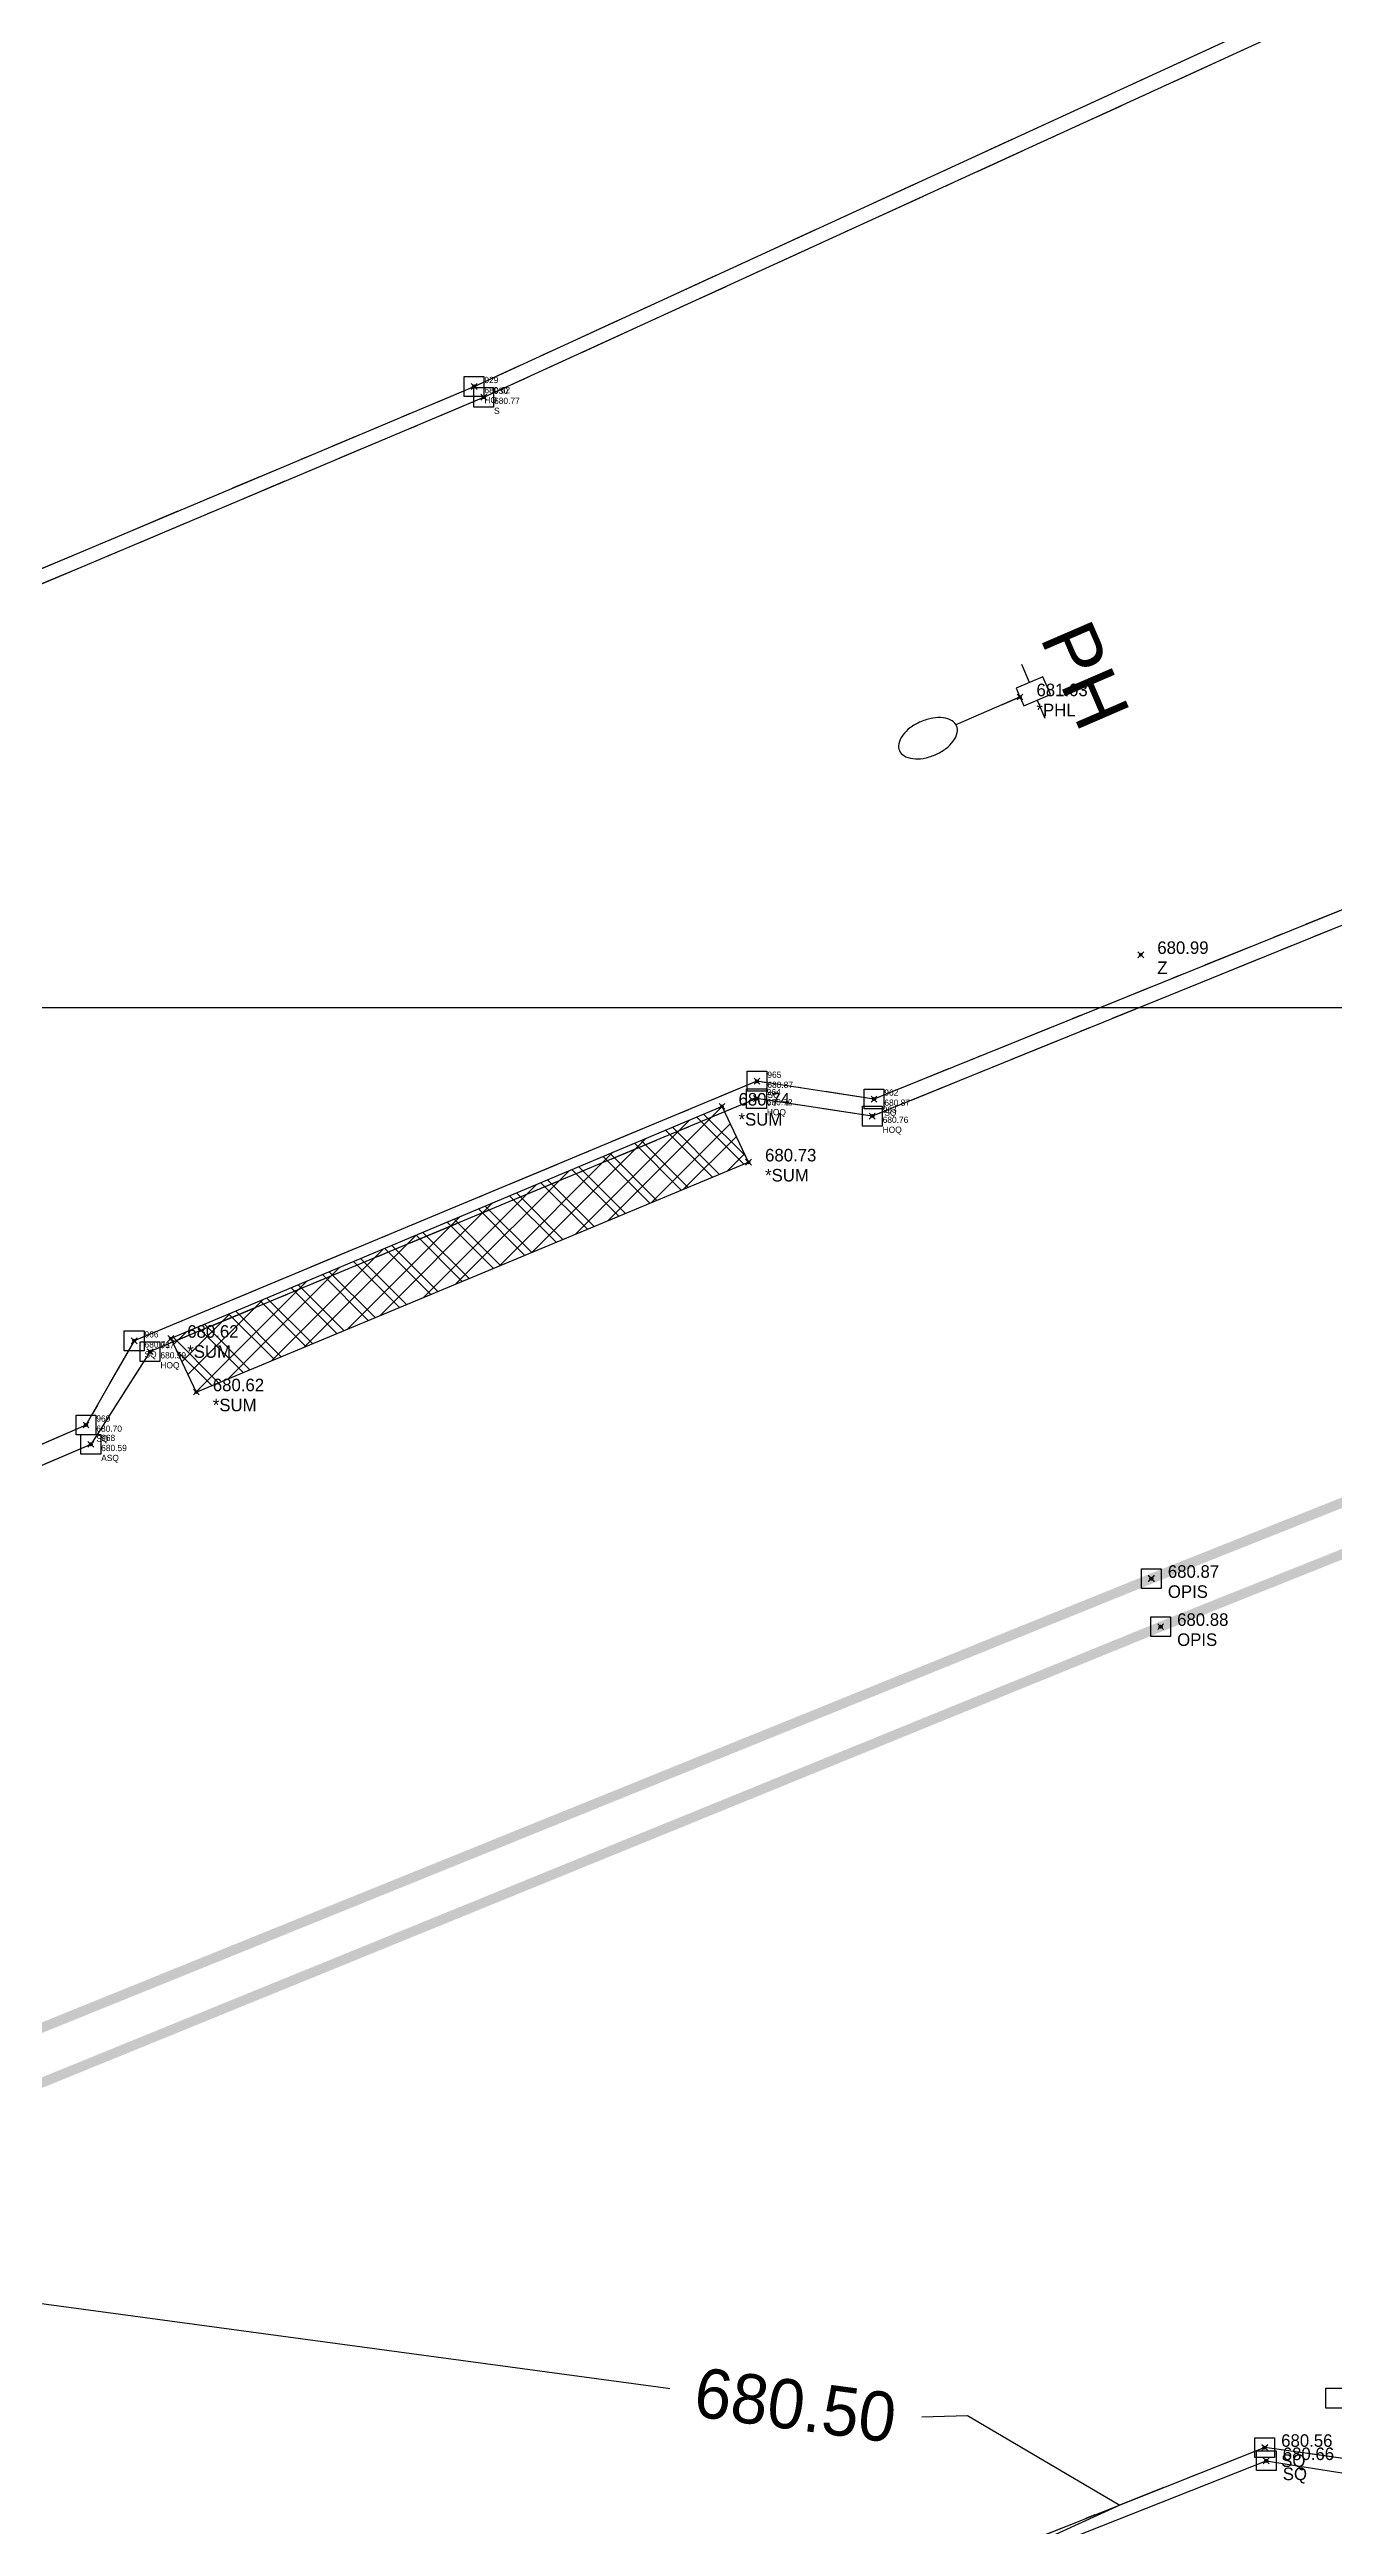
# Model space of a CAD drawing. Extents: x 350769 to 354978, y 6304672 to 6307963.
# Drawn here: x 352739.22 to 352752.24, y 6305484.61 to 6305509.7 of the extents above; entities that cross this region are included whole.
import ezdxf

# ---------------------------------------------------------------- set-up
doc = ezdxf.new("R2010")
doc.units = 0
doc.header["$PDMODE"] = 35
doc.header["$PDSIZE"] = 0.03
for name, pattern in [('4.0 - LO RECABARREN - DESNIVEL NUEVO$0$HIDDEN', [0.375, 0.25, -0.125]), ('CONTINUOS', [0]), ('DASHED', [19.05, 12.7, -6.35]), ('JPG_DASHDOT', [1, 0.5, -0.25, 0, -0.25])]:
    doc.linetypes.add(name, pattern=pattern)
doc.layers.get('0').update_dxf_attribs({"linetype": 'CONTINUOUS'})
doc.layers.add('0_ASD_TOPOGRAFIA_ELEMENTOS', color=7, linetype='CONTINUOS', lineweight=5, true_color=0xbdbdbd)
for name, color, linetype in [('1-coordenadas', 8, 'CONTINUOUS'), ('1-PAVIMENTO', 161, 'CONTINUOUS'), ('1-PAVIMENTO PINTURA', 7, 'DASHED'), ('1-SOLERA', 212, 'CONTINUOUS'), ('1-SUMIDERO', 190, 'CONTINUOUS'), ('2-ACHURADO JARDINERA', 252, 'CONTINUOUS'), ('2-ACHURADO VEREDA', 252, 'CONTINUOUS'), ('C-TINN', 5, 'CONTINUOUS'), ('C-TOPO-MINR', 8, 'CONTINUOUS'), ('TOP-URB-SOLERAS', 2, 'JPG_DASHDOT'), ('V-NODE - 2013', 4, 'CONTINUOUS'), ('V-NODE DIC 2005', 4, 'CONTINUOUS'), ('V-NODE-TEXT 2013', 2, 'CONTINUOUS'), ('V-NODE-TEXT DIC 2005', 2, 'CONTINUOUS'), ('Z-PHL', 253, 'CONTINUOUS')]:
    doc.layers.add(name, color=color, linetype=linetype)
doc.styles.add('A', font='arial.ttf', dxfattribs={"height": 2})

# ---------------------------------------------------------------- blocks, each defined once
blk = doc.blocks.new('COORDENADAS')
at = {"layer": '1-coordenadas'}
blk.add_line((20, -700.625), (1420, -700.625), dxfattribs=at)
blk = doc.blocks.new('PHL')
at = {"layer": 'Z-PHL'}
for p, q in [((-0.098, 0.295), (-0.098, 0)), ((0.098, 0.295), (-0.098, 0.295)), ((0.098, 0), (0.098, 0.295)), ((-0.098, 0.148), (-0.295, 0.148)), ((-0.098, 0), (-0.01, 0)), ((0.01, 0), (0.098, 0)), ((0.098, 0.148), (0.295, 0.148)), ((0, -0.005), (0, -0.708)), ((0, -0.01), (0, -0.197))]:
    blk.add_line(p, q, dxfattribs=at)
blk.add_circle((0, 0), 0.00984, dxfattribs=at)
for centre, radius, start, end in [((0.083, -0.913), 0.23, 125.5959, 149.944), ((0.013, -0.815), 0.11, 90, 125.5959), ((0.013, -0.815), 0.11, 54.4041, 90), ((-0.057, -0.913), 0.23, 30.056, 54.4041), ((0.373, -1.021), 0.543, 166.5212, 180), ((0.195, -0.978), 0.36, 149.944, 166.5212), ((-0.17, -0.978), 0.36, 13.4788, 30.056), ((-0.348, -1.021), 0.543, 360, 13.4788), ((0.373, -1.021), 0.543, 180, 193.4788), ((0.195, -1.063), 0.36, 193.4788, 210.056), ((0.083, -1.128), 0.23, 210.056, 234.4041), ((-0.057, -1.128), 0.23, 305.5959, 329.944), ((-0.17, -1.063), 0.36, 329.944, 346.5212), ((-0.348, -1.021), 0.543, 346.5212, 0), ((0.013, -1.226), 0.11, 234.4041, 270), ((0.013, -1.226), 0.11, 270, 305.5959)]:
    blk.add_arc(centre, radius, start, end, dxfattribs=at)
at = {"layer": 'Z-PHL', "style": 'A'}
blk.add_text('PH', height=0.55, dxfattribs=at).set_placement((-0.475, 0.421))
blk = doc.blocks.new('*U480', base_point=(352747.574, 6305499.071))
at = {"layer": 'V-NODE - 2013', "lineweight": -2}
blk.add_point((352747.574, 6305499.071), dxfattribs=at)
at = {"layer": 'V-NODE-TEXT 2013', "linetype": 'ByBlock', "char_height": 0.0635}
for s, insert, attachment_point in [('SQ', (352747.679, 6305498.965), 1), ('962', (352747.679, 6305499.104), 7), ('680.87', (352747.679, 6305499.066), 1)]:
    blk.add_mtext(s, dxfattribs=dict(at, insert=insert, attachment_point=attachment_point))
blk = doc.blocks.new('*U481', base_point=(352746.389, 6305499.252))
at = {"layer": 'V-NODE - 2013', "lineweight": -2}
blk.add_point((352746.389, 6305499.252), dxfattribs=at)
at = {"layer": 'V-NODE-TEXT 2013', "linetype": 'ByBlock', "char_height": 0.0635}
for s, insert, attachment_point in [('965', (352746.494, 6305499.285), 7), ('680.87', (352746.494, 6305499.247), 1), ('SQ', (352746.494, 6305499.146), 1)]:
    blk.add_mtext(s, dxfattribs=dict(at, insert=insert, attachment_point=attachment_point))
blk = doc.blocks.new('*U482', base_point=(352740.08, 6305496.622))
at = {"layer": 'V-NODE - 2013', "lineweight": -2}
blk.add_point((352740.08, 6305496.622), dxfattribs=at)
at = {"layer": 'V-NODE-TEXT 2013', "linetype": 'ByBlock', "char_height": 0.0635}
for s, insert, attachment_point in [('966', (352740.185, 6305496.655), 7), ('SQ', (352740.185, 6305496.516), 1), ('680.71', (352740.185, 6305496.617), 1)]:
    blk.add_mtext(s, dxfattribs=dict(at, insert=insert, attachment_point=attachment_point))
blk = doc.blocks.new('*U483', base_point=(352739.592, 6305495.769))
at = {"layer": 'V-NODE - 2013', "lineweight": -2}
blk.add_point((352739.592, 6305495.769), dxfattribs=at)
at = {"layer": 'V-NODE-TEXT 2013', "linetype": 'ByBlock', "char_height": 0.0635}
for s, insert, attachment_point in [('SQ', (352739.697, 6305495.663), 1), ('969', (352739.697, 6305495.802), 7), ('680.70', (352739.697, 6305495.764), 1)]:
    blk.add_mtext(s, dxfattribs=dict(at, insert=insert, attachment_point=attachment_point))
blk = doc.blocks.new('*U510', base_point=(352743.621, 6305506.181))
at = {"layer": 'V-NODE - 2013', "lineweight": -2}
blk.add_point((352743.621, 6305506.181), dxfattribs=at)
at = {"layer": 'V-NODE-TEXT 2013', "linetype": 'ByBlock', "char_height": 0.0635}
for s, insert, attachment_point in [('930', (352743.726, 6305506.214), 7), ('S', (352743.726, 6305506.075), 1), ('680.77', (352743.726, 6305506.176), 1)]:
    blk.add_mtext(s, dxfattribs=dict(at, insert=insert, attachment_point=attachment_point))
blk = doc.blocks.new('*U524', base_point=(352747.557, 6305498.898))
at = {"layer": 'V-NODE - 2013', "lineweight": -2}
blk.add_point((352747.557, 6305498.898), dxfattribs=at)
at = {"layer": 'V-NODE-TEXT 2013', "linetype": 'ByBlock', "char_height": 0.0635}
for s, insert, attachment_point in [('963', (352747.662, 6305498.931), 7), ('680.76', (352747.662, 6305498.893), 1), ('HOQ', (352747.662, 6305498.792), 1)]:
    blk.add_mtext(s, dxfattribs=dict(at, insert=insert, attachment_point=attachment_point))
blk = doc.blocks.new('*U525', base_point=(352746.384, 6305499.076))
at = {"layer": 'V-NODE - 2013', "lineweight": -2}
blk.add_point((352746.384, 6305499.076), dxfattribs=at)
at = {"layer": 'V-NODE-TEXT 2013', "linetype": 'ByBlock', "char_height": 0.0635}
for s, insert, attachment_point in [('964', (352746.489, 6305499.109), 7), ('680.72', (352746.489, 6305499.071), 1), ('HOQ', (352746.489, 6305498.97), 1)]:
    blk.add_mtext(s, dxfattribs=dict(at, insert=insert, attachment_point=attachment_point))
blk = doc.blocks.new('*U526', base_point=(352740.241, 6305496.512))
at = {"layer": 'V-NODE - 2013', "lineweight": -2}
blk.add_point((352740.241, 6305496.512), dxfattribs=at)
at = {"layer": 'V-NODE-TEXT 2013', "linetype": 'ByBlock', "char_height": 0.0635}
for s, insert, attachment_point in [('967', (352740.346, 6305496.545), 7), ('680.59', (352740.346, 6305496.507), 1), ('HOQ', (352740.346, 6305496.406), 1)]:
    blk.add_mtext(s, dxfattribs=dict(at, insert=insert, attachment_point=attachment_point))
blk = doc.blocks.new('*U548', base_point=(352743.523, 6305506.29))
at = {"layer": 'V-NODE - 2013', "lineweight": -2}
blk.add_point((352743.523, 6305506.29), dxfattribs=at)
at = {"layer": 'V-NODE-TEXT 2013', "linetype": 'ByBlock', "char_height": 0.0635}
for s, insert, attachment_point in [('929', (352743.628, 6305506.323), 7), ('680.62', (352743.628, 6305506.285), 1), ('HO', (352743.628, 6305506.184), 1)]:
    blk.add_mtext(s, dxfattribs=dict(at, insert=insert, attachment_point=attachment_point))
blk = doc.blocks.new('*U568', base_point=(352739.641, 6305495.573))
at = {"layer": 'V-NODE - 2013', "lineweight": -2}
blk.add_point((352739.641, 6305495.573), dxfattribs=at)
at = {"layer": 'V-NODE-TEXT 2013', "linetype": 'ByBlock', "char_height": 0.0635}
for s, insert, attachment_point in [('968', (352739.746, 6305495.606), 7), ('ASQ', (352739.746, 6305495.467), 1), ('680.59', (352739.746, 6305495.568), 1)]:
    blk.add_mtext(s, dxfattribs=dict(at, insert=insert, attachment_point=attachment_point))
blk = doc.blocks.new('*U1327')
at = {"color": 0, "linetype": 'ByBlock', "lineweight": -2, "transparency": 16777216}
blk.add_point((0, 0), dxfattribs=at)
blk = doc.blocks.new('*U3380', base_point=(352750.447, 6305494.154))
at = {"layer": 'V-NODE-TEXT DIC 2005', "linetype": 'ByBlock', "char_height": 0.127}
for s, insert, attachment_point in [('680.87', (352750.614, 6305494.225), 4), ('OPIS', (352750.614, 6305494.086), 1)]:
    blk.add_mtext(s, dxfattribs=dict(at, insert=insert, attachment_point=attachment_point))
blk = doc.blocks.new('*U3381', base_point=(352750.447, 6305494.154))
at = {"layer": 'V-NODE-TEXT DIC 2005', "color": 2, "lineweight": -2}
blk.add_blockref('*U3380', (352750.447, 6305494.154), dxfattribs=at)
blk = doc.blocks.new('*U3360', base_point=(352750.541, 6305493.667))
at = {"layer": 'V-NODE-TEXT DIC 2005', "linetype": 'ByBlock', "char_height": 0.127}
for s, insert, attachment_point in [('680.88', (352750.708, 6305493.738), 4), ('OPIS', (352750.708, 6305493.599), 1)]:
    blk.add_mtext(s, dxfattribs=dict(at, insert=insert, attachment_point=attachment_point))
blk = doc.blocks.new('*U3361', base_point=(352750.541, 6305493.667))
at = {"layer": 'V-NODE-TEXT DIC 2005', "color": 2, "lineweight": -2}
blk.add_blockref('*U3360', (352750.541, 6305493.667), dxfattribs=at)
blk = doc.blocks.new('*U2068', base_point=(352751.596, 6305485.351))
at = {"layer": 'V-NODE-TEXT DIC 2005', "linetype": 'ByBlock', "char_height": 0.127}
for s, insert, attachment_point in [('680.56', (352751.763, 6305485.422), 4), ('SQ', (352751.763, 6305485.283), 1)]:
    blk.add_mtext(s, dxfattribs=dict(at, insert=insert, attachment_point=attachment_point))
blk = doc.blocks.new('*U2069', base_point=(352751.596, 6305485.351))
at = {"layer": 'V-NODE-TEXT DIC 2005', "color": 2, "lineweight": -2}
blk.add_blockref('*U2068', (352751.596, 6305485.351), dxfattribs=at)
blk = doc.blocks.new('*U2064', base_point=(352751.612, 6305485.217))
at = {"layer": 'V-NODE-TEXT DIC 2005', "linetype": 'ByBlock', "char_height": 0.127}
for s, insert, attachment_point in [('680.66', (352751.779, 6305485.288), 4), ('SQ', (352751.779, 6305485.149), 1)]:
    blk.add_mtext(s, dxfattribs=dict(at, insert=insert, attachment_point=attachment_point))
blk = doc.blocks.new('*U2065', base_point=(352751.612, 6305485.217))
at = {"layer": 'V-NODE-TEXT DIC 2005', "color": 2, "lineweight": -2}
blk.add_blockref('*U2064', (352751.612, 6305485.217), dxfattribs=at)
blk = doc.blocks.new('*U1818', base_point=(352750.34, 6305500.474))
at = {"layer": 'V-NODE-TEXT DIC 2005', "linetype": 'ByBlock', "char_height": 0.127}
for s, insert, attachment_point in [('680.99', (352750.507, 6305500.545), 4), ('Z', (352750.507, 6305500.406), 1)]:
    blk.add_mtext(s, dxfattribs=dict(at, insert=insert, attachment_point=attachment_point))
blk = doc.blocks.new('*U1819', base_point=(352750.34, 6305500.474))
at = {"layer": 'V-NODE-TEXT DIC 2005', "color": 2, "lineweight": -2}
blk.add_blockref('*U1818', (352750.34, 6305500.474), dxfattribs=at)
blk = doc.blocks.new('*U1430', base_point=(352749.116, 6305503.085))
at = {"layer": 'V-NODE-TEXT DIC 2005', "linetype": 'ByBlock', "char_height": 0.127}
for s, insert, attachment_point in [('681.03', (352749.283, 6305503.156), 4), ('*PHL', (352749.283, 6305503.017), 1)]:
    blk.add_mtext(s, dxfattribs=dict(at, insert=insert, attachment_point=attachment_point))
blk = doc.blocks.new('*U1431', base_point=(352749.116, 6305503.085))
at = {"layer": 'V-NODE-TEXT DIC 2005', "color": 2, "lineweight": -2}
blk.add_blockref('*U1430', (352749.116, 6305503.085), dxfattribs=at)
blk = doc.blocks.new('*U1378', base_point=(352740.514, 6305496.586))
at = {"layer": 'V-NODE-TEXT DIC 2005', "linetype": 'ByBlock', "char_height": 0.127}
for s, insert, attachment_point in [('680.62', (352740.681, 6305496.657), 4), ('*SUM', (352740.681, 6305496.518), 1)]:
    blk.add_mtext(s, dxfattribs=dict(at, insert=insert, attachment_point=attachment_point))
blk = doc.blocks.new('*U1379', base_point=(352740.514, 6305496.586))
at = {"layer": 'V-NODE-TEXT DIC 2005', "color": 2, "lineweight": -2}
blk.add_blockref('*U1378', (352740.514, 6305496.586), dxfattribs=at)
blk = doc.blocks.new('*U1374', base_point=(352746.367, 6305498.372))
at = {"layer": 'V-NODE-TEXT DIC 2005', "linetype": 'ByBlock', "char_height": 0.127}
for s, insert, attachment_point in [('680.73', (352746.534, 6305498.443), 4), ('*SUM', (352746.534, 6305498.304), 1)]:
    blk.add_mtext(s, dxfattribs=dict(at, insert=insert, attachment_point=attachment_point))
blk = doc.blocks.new('*U1375', base_point=(352746.367, 6305498.372))
at = {"layer": 'V-NODE-TEXT DIC 2005', "color": 2, "lineweight": -2}
blk.add_blockref('*U1374', (352746.367, 6305498.372), dxfattribs=at)
blk = doc.blocks.new('*U1372', base_point=(352740.773, 6305496.044))
at = {"layer": 'V-NODE-TEXT DIC 2005', "linetype": 'ByBlock', "char_height": 0.127}
for s, insert, attachment_point in [('680.62', (352740.94, 6305496.115), 4), ('*SUM', (352740.94, 6305495.976), 1)]:
    blk.add_mtext(s, dxfattribs=dict(at, insert=insert, attachment_point=attachment_point))
blk = doc.blocks.new('*U1373', base_point=(352740.773, 6305496.044))
at = {"layer": 'V-NODE-TEXT DIC 2005', "color": 2, "lineweight": -2}
blk.add_blockref('*U1372', (352740.773, 6305496.044), dxfattribs=at)
blk = doc.blocks.new('*U1370', base_point=(352746.098, 6305498.938))
at = {"layer": 'V-NODE-TEXT DIC 2005', "linetype": 'ByBlock', "char_height": 0.127}
for s, insert, attachment_point in [('680.74', (352746.265, 6305499.009), 4), ('*SUM', (352746.265, 6305498.87), 1)]:
    blk.add_mtext(s, dxfattribs=dict(at, insert=insert, attachment_point=attachment_point))
blk = doc.blocks.new('*U1371', base_point=(352746.098, 6305498.938))
at = {"layer": 'V-NODE-TEXT DIC 2005', "color": 2, "lineweight": -2}
blk.add_blockref('*U1370', (352746.098, 6305498.938), dxfattribs=at)
blk = doc.blocks.new('*U4738', base_point=(352747.574, 6305499.071))
at = {"layer": 'V-NODE - 2013', "lineweight": -2}
blk.add_point((352747.574, 6305499.071), dxfattribs=at)
at = {"layer": 'V-NODE-TEXT 2013', "linetype": 'ByBlock', "char_height": 0.0635}
for s, insert, attachment_point in [('SQ', (352747.679, 6305498.965), 1), ('962', (352747.679, 6305499.104), 7), ('680.87', (352747.679, 6305499.066), 1)]:
    blk.add_mtext(s, dxfattribs=dict(at, insert=insert, attachment_point=attachment_point))
blk = doc.blocks.new('*U4739', base_point=(352746.389, 6305499.252))
at = {"layer": 'V-NODE - 2013', "lineweight": -2}
blk.add_point((352746.389, 6305499.252), dxfattribs=at)
at = {"layer": 'V-NODE-TEXT 2013', "linetype": 'ByBlock', "char_height": 0.0635}
for s, insert, attachment_point in [('965', (352746.494, 6305499.285), 7), ('680.87', (352746.494, 6305499.247), 1), ('SQ', (352746.494, 6305499.146), 1)]:
    blk.add_mtext(s, dxfattribs=dict(at, insert=insert, attachment_point=attachment_point))
blk = doc.blocks.new('*U4740', base_point=(352740.08, 6305496.622))
at = {"layer": 'V-NODE - 2013', "lineweight": -2}
blk.add_point((352740.08, 6305496.622), dxfattribs=at)
at = {"layer": 'V-NODE-TEXT 2013', "linetype": 'ByBlock', "char_height": 0.0635}
for s, insert, attachment_point in [('966', (352740.185, 6305496.655), 7), ('SQ', (352740.185, 6305496.516), 1), ('680.71', (352740.185, 6305496.617), 1)]:
    blk.add_mtext(s, dxfattribs=dict(at, insert=insert, attachment_point=attachment_point))
blk = doc.blocks.new('*U4741', base_point=(352739.592, 6305495.769))
at = {"layer": 'V-NODE - 2013', "lineweight": -2}
blk.add_point((352739.592, 6305495.769), dxfattribs=at)
at = {"layer": 'V-NODE-TEXT 2013', "linetype": 'ByBlock', "char_height": 0.0635}
for s, insert, attachment_point in [('SQ', (352739.697, 6305495.663), 1), ('969', (352739.697, 6305495.802), 7), ('680.70', (352739.697, 6305495.764), 1)]:
    blk.add_mtext(s, dxfattribs=dict(at, insert=insert, attachment_point=attachment_point))
blk = doc.blocks.new('*U4768', base_point=(352743.621, 6305506.181))
at = {"layer": 'V-NODE - 2013', "lineweight": -2}
blk.add_point((352743.621, 6305506.181), dxfattribs=at)
at = {"layer": 'V-NODE-TEXT 2013', "linetype": 'ByBlock', "char_height": 0.0635}
for s, insert, attachment_point in [('930', (352743.726, 6305506.214), 7), ('S', (352743.726, 6305506.075), 1), ('680.77', (352743.726, 6305506.176), 1)]:
    blk.add_mtext(s, dxfattribs=dict(at, insert=insert, attachment_point=attachment_point))
blk = doc.blocks.new('*U4782', base_point=(352747.557, 6305498.898))
at = {"layer": 'V-NODE - 2013', "lineweight": -2}
blk.add_point((352747.557, 6305498.898), dxfattribs=at)
at = {"layer": 'V-NODE-TEXT 2013', "linetype": 'ByBlock', "char_height": 0.0635}
for s, insert, attachment_point in [('963', (352747.662, 6305498.931), 7), ('680.76', (352747.662, 6305498.893), 1), ('HOQ', (352747.662, 6305498.792), 1)]:
    blk.add_mtext(s, dxfattribs=dict(at, insert=insert, attachment_point=attachment_point))
blk = doc.blocks.new('*U4783', base_point=(352746.384, 6305499.076))
at = {"layer": 'V-NODE - 2013', "lineweight": -2}
blk.add_point((352746.384, 6305499.076), dxfattribs=at)
at = {"layer": 'V-NODE-TEXT 2013', "linetype": 'ByBlock', "char_height": 0.0635}
for s, insert, attachment_point in [('964', (352746.489, 6305499.109), 7), ('680.72', (352746.489, 6305499.071), 1), ('HOQ', (352746.489, 6305498.97), 1)]:
    blk.add_mtext(s, dxfattribs=dict(at, insert=insert, attachment_point=attachment_point))
blk = doc.blocks.new('*U4784', base_point=(352740.241, 6305496.512))
at = {"layer": 'V-NODE - 2013', "lineweight": -2}
blk.add_point((352740.241, 6305496.512), dxfattribs=at)
at = {"layer": 'V-NODE-TEXT 2013', "linetype": 'ByBlock', "char_height": 0.0635}
for s, insert, attachment_point in [('967', (352740.346, 6305496.545), 7), ('680.59', (352740.346, 6305496.507), 1), ('HOQ', (352740.346, 6305496.406), 1)]:
    blk.add_mtext(s, dxfattribs=dict(at, insert=insert, attachment_point=attachment_point))
blk = doc.blocks.new('*U4806', base_point=(352743.523, 6305506.29))
at = {"layer": 'V-NODE - 2013', "lineweight": -2}
blk.add_point((352743.523, 6305506.29), dxfattribs=at)
at = {"layer": 'V-NODE-TEXT 2013', "linetype": 'ByBlock', "char_height": 0.0635}
for s, insert, attachment_point in [('929', (352743.628, 6305506.323), 7), ('680.62', (352743.628, 6305506.285), 1), ('HO', (352743.628, 6305506.184), 1)]:
    blk.add_mtext(s, dxfattribs=dict(at, insert=insert, attachment_point=attachment_point))
blk = doc.blocks.new('*U4826', base_point=(352739.641, 6305495.573))
at = {"layer": 'V-NODE - 2013', "lineweight": -2}
blk.add_point((352739.641, 6305495.573), dxfattribs=at)
at = {"layer": 'V-NODE-TEXT 2013', "linetype": 'ByBlock', "char_height": 0.0635}
for s, insert, attachment_point in [('968', (352739.746, 6305495.606), 7), ('ASQ', (352739.746, 6305495.467), 1), ('680.59', (352739.746, 6305495.568), 1)]:
    blk.add_mtext(s, dxfattribs=dict(at, insert=insert, attachment_point=attachment_point))
blk = doc.blocks.new('TOPOGRAFIA')
at = {"layer": '1-SUMIDERO', "true_color": 0xbdbdbd}
h = blk.add_hatch(dxfattribs=at)
h.set_pattern_fill('ANSI37', color=9, scale=0.1)
h.set_pattern_definition([(45, (38000, -3000), (-0.224506403027, 0.224506403027), []), (135, (38000, -3000), (-0.224506403027, -0.224506403027), [])])
h.paths.add_polyline_path([(390746.304, 6302498.431), (390746.035, 6302498.997), (390740.451, 6302496.645), (390740.709, 6302496.103)])
at = {"layer": '1-coordenadas', "color": 9, "linetype": '4.0 - LO RECABARREN - DESNIVEL NUEVO$0$HIDDEN', "lineweight": 0, "ltscale": 50, "true_color": 0xbdbdbd}
blk.add_line((390200, 6302500), (390900, 6302500), dxfattribs=at)
at = {"layer": '1-PAVIMENTO', "color": 9, "true_color": 0xbdbdbd}
for p, q in [((390743.523, 6302506.29), (390751.938, 6302510.155)), ((390737.025, 6302503.554), (390743.523, 6302506.29)), ((390760.642, 6302504.214), (390747.557, 6302498.898)), ((390746.384, 6302499.076), (390740.241, 6302496.512)), ((390747.557, 6302498.898), (390746.384, 6302499.076)), ((390740.241, 6302496.512), (390739.641, 6302495.573)), ((390739.641, 6302495.573), (390721.977, 6302487.959)), ((390751.532, 6302485.41), (390748.112, 6302484.051)), ((390752.446, 6302485.283), (390751.532, 6302485.41))]:
    blk.add_line(p, q, dxfattribs=at)
at = {"layer": '1-PAVIMENTO', "color": 9, "true_color": 0xbdbdbd, "flags": 128}
blk.add_lwpolyline([(390778.751, 6302530.032, -0.004368), (390768.267, 6302525.571, 0.017812), (390748.137, 6302516.18, -0.016795), (390731.276, 6302508.927), (390726.567, 6302507.074), (390714.466, 6302502.374), (390703.285, 6302497.911), (390690.552, 6302492.881), (390678.164, 6302488.008), (390664.311, 6302482.545), (390652.539, 6302477.903), (390642.641, 6302473.994), (390634.116, 6302470.602), (390625.019, 6302467.041), (390618.951, 6302464.69)], format="xyb", dxfattribs=at)
at = {"layer": '1-PAVIMENTO PINTURA', "color": 9, "true_color": 0xbdbdbd, "const_width": 0.1, "flags": 128}
blk.add_lwpolyline([(390772.906, 6302502.736), (390761.172, 6302497.993), (390750.478, 6302493.726), (390736.24, 6302487.922), (390724.482, 6302483.063), (390714.893, 6302478.216), (390701.926, 6302471.803), (390692.291, 6302467.785, -1.017343), (390691.481, 6302470.17), (390701.523, 6302474.242), (390714.26, 6302479.433), (390724.327, 6302483.54), (390737.129, 6302488.847), (390750.383, 6302494.213), (390761.081, 6302498.469), (390772.782, 6302503.082, -1.130732)], format="xyb", close=True, dxfattribs=at)
at = {"layer": '1-SOLERA', "color": 9, "true_color": 0xbdbdbd}
for p, q in [((390743.621, 6302506.181), (390752, 6302510.014)), ((390737.096, 6302503.427), (390743.621, 6302506.181)), ((390760.567, 6302504.324), (390747.574, 6302499.071)), ((390746.389, 6302499.252), (390740.08, 6302496.622)), ((390747.574, 6302499.071), (390746.389, 6302499.252)), ((390740.08, 6302496.622), (390739.592, 6302495.769)), ((390739.592, 6302495.769), (390721.966, 6302488.094))]:
    blk.add_line(p, q, dxfattribs=at)
at = {"layer": '1-SOLERA', "color": 9, "true_color": 0xbdbdbd, "flags": 128}
blk.add_lwpolyline([(390618.854, 6302464.849), (390625.021, 6302467.203), (390634.071, 6302470.766), (390642.562, 6302474.132), (390652.485, 6302478.053), (390662.476, 6302481.993), (390676.698, 6302487.613), (390690.563, 6302493.092), (390703.274, 6302498.078), (390714.385, 6302502.511), (390726.509, 6302507.211), (390731.347, 6302509.152, 0.022188), (390748.051, 6302516.349, -0.013992), (390768.25, 6302525.771, -0.000879), (390778.682, 6302530.165, -0.008748)], format="xyb", dxfattribs=at)
at = {"layer": '1-SOLERA', "color": 9, "true_color": 0xbdbdbd}
blk.add_lwpolyline([(390432.213, 6302362.57), (390466.162, 6302375.951), (390497.081, 6302388.127), (390530.873, 6302401.47), (390572.386, 6302417.853), (390606.8, 6302430.35), (390643.107, 6302443.73), (390672.8, 6302454.722), (390687.421, 6302459.942), (390708.007, 6302467.963), (390740.676, 6302480.951), (390741.66, 6302480.86), (390747.566, 6302483.227), (390748.146, 6302483.932), (390751.548, 6302485.276), (390752.44, 6302485.134), (390758.424, 6302487.501)], dxfattribs=at)
at = {"layer": '1-SUMIDERO', "color": 9, "true_color": 0xbdbdbd, "flags": 128}
blk.add_lwpolyline([(390740.709, 6302496.103), (390746.304, 6302498.431), (390746.035, 6302498.997), (390740.451, 6302496.645), (390740.709, 6302496.103)], dxfattribs=at)
at = {"layer": 'C-TINN', "color": 9, "linetype": 'Continuous', "lineweight": -3, "true_color": 0xbdbdbd}
for points, elevation in [([(390743.423, 6302506.19), (390743.423, 6302506.39), (390743.623, 6302506.39), (390743.623, 6302506.19), (390743.423, 6302506.19)], 680.618), ([(390743.521, 6302506.081), (390743.521, 6302506.281), (390743.721, 6302506.281), (390743.721, 6302506.081), (390743.521, 6302506.081)], 680.766), ([(390746.284, 6302498.976), (390746.284, 6302499.176), (390746.484, 6302499.176), (390746.484, 6302498.976), (390746.284, 6302498.976)], 680.719), ([(390746.289, 6302499.152), (390746.289, 6302499.352), (390746.489, 6302499.352), (390746.489, 6302499.152), (390746.289, 6302499.152)], 680.868), ([(390747.474, 6302498.971), (390747.474, 6302499.171), (390747.674, 6302499.171), (390747.674, 6302498.971), (390747.474, 6302498.971)], 680.872), ([(390747.457, 6302498.798), (390747.457, 6302498.998), (390747.657, 6302498.998), (390747.657, 6302498.798), (390747.457, 6302498.798)], 680.756), ([(390739.98, 6302496.522), (390739.98, 6302496.722), (390740.18, 6302496.722), (390740.18, 6302496.522), (390739.98, 6302496.522)], 680.709), ([(390740.141, 6302496.412), (390740.141, 6302496.612), (390740.341, 6302496.612), (390740.341, 6302496.412), (390740.141, 6302496.412)], 680.593), ([(390739.492, 6302495.669), (390739.492, 6302495.869), (390739.692, 6302495.869), (390739.692, 6302495.669), (390739.492, 6302495.669)], 680.697), ([(390739.541, 6302495.473), (390739.541, 6302495.673), (390739.741, 6302495.673), (390739.741, 6302495.473), (390739.541, 6302495.473)], 680.591), ([(390750.283, 6302494.113), (390750.283, 6302494.313), (390750.483, 6302494.313), (390750.483, 6302494.113), (390750.283, 6302494.113)], 680.87), ([(390750.378, 6302493.626), (390750.378, 6302493.826), (390750.578, 6302493.826), (390750.578, 6302493.626), (390750.378, 6302493.626)], 680.88), ([(390752.15, 6302485.81), (390752.15, 6302486.01), (390752.35, 6302486.01), (390752.35, 6302485.81), (390752.15, 6302485.81)], 680.53), ([(390751.432, 6302485.31), (390751.432, 6302485.51), (390751.632, 6302485.51), (390751.632, 6302485.31), (390751.432, 6302485.31)], 680.56), ([(390751.448, 6302485.176), (390751.448, 6302485.376), (390751.648, 6302485.376), (390751.648, 6302485.176), (390751.448, 6302485.176)], 680.66)]:
    blk.add_lwpolyline(points, dxfattribs=dict(at, elevation=elevation))
for p in [(390743.523, 6302506.29, 680.618), (390743.621, 6302506.181, 680.766), (390746.389, 6302499.252, 680.868), (390746.384, 6302499.076, 680.719), (390747.557, 6302498.898, 680.756), (390747.574, 6302499.071, 680.872), (390740.08, 6302496.622, 680.709), (390740.241, 6302496.512, 680.593), (390739.592, 6302495.769, 680.697), (390739.641, 6302495.573, 680.591), (390750.383, 6302494.213, 680.87), (390750.478, 6302493.726, 680.88), (390751.532, 6302485.41, 680.56), (390751.548, 6302485.276, 680.66)]:
    blk.add_point(p, dxfattribs=at)
at = {"layer": 'C-TOPO-MINR', "color": 9, "linetype": 'Continuous', "lineweight": -3, "true_color": 0xbdbdbd, "elevation": 680.5}
blk.add_lwpolyline([(390738.943, 6302486.895), (390747.71, 6302485.712), (390748.523, 6302485.734), (390750.066, 6302484.828), (390749.257, 6302484.459)], dxfattribs=at)
at = {"color": 9, "true_color": 0xbdbdbd}
for name, p in [('*U4806', (390743.523, 6302506.29)), ('*U4768', (390743.621, 6302506.181)), ('*U4783', (390746.384, 6302499.076)), ('*U4739', (390746.389, 6302499.252)), ('*U4738', (390747.574, 6302499.071)), ('*U4782', (390747.557, 6302498.898)), ('*U4740', (390740.08, 6302496.622)), ('*U4784', (390740.241, 6302496.512)), ('*U4741', (390739.592, 6302495.769)), ('*U4826', (390739.641, 6302495.573))]:
    blk.add_blockref(name, p, dxfattribs=at)
at = {"layer": 'V-NODE DIC 2005', "color": 9, "lineweight": -2, "true_color": 0xbdbdbd, "rotation": 359.9963883938062}
for p in [(390749.053, 6302503.144), (390750.277, 6302500.533), (390746.035, 6302498.997), (390746.304, 6302498.431), (390740.451, 6302496.645), (390740.71, 6302496.103), (390750.384, 6302494.213), (390750.478, 6302493.726), (390751.532, 6302485.409), (390751.548, 6302485.275)]:
    blk.add_blockref('*U1327', p, dxfattribs=at)
at = {"layer": 'V-NODE-TEXT DIC 2005', "color": 9, "lineweight": -2, "true_color": 0xbdbdbd, "rotation": 359.9963883938062}
for name, p in [('*U1431', (390749.053, 6302503.144)), ('*U1819', (390750.277, 6302500.533)), ('*U1371', (390746.035, 6302498.997)), ('*U1375', (390746.304, 6302498.431)), ('*U1379', (390740.451, 6302496.645)), ('*U1373', (390740.71, 6302496.103)), ('*U3381', (390750.384, 6302494.213)), ('*U3361', (390750.478, 6302493.726)), ('*U2069', (390751.532, 6302485.409)), ('*U2065', (390751.548, 6302485.275))]:
    blk.add_blockref(name, p, dxfattribs=at)
at = {"layer": 'Z-PHL', "color": 9, "true_color": 0xbdbdbd, "rotation": 293.3704207330373}
blk.add_blockref('PHL', (390749.053, 6302503.143), dxfattribs=at)
at = {"layer": 'C-TOPO-MINR', "color": 9, "linetype": 'Continuous', "lineweight": -3, "true_color": 0xbdbdbd, "insert": (390746.778, 6302485.838, 680.5), "char_height": 0.5, "width": 2.50095, "attachment_point": 5, "rotation": 352.3133, "bg_fill": 3, "box_fill_scale": 1.0635, "bg_fill_color": 256, "bg_fill_true_color": 13158600, "bg_fill_transparency": 0}
blk.add_mtext('680.50', dxfattribs=at)

msp = doc.modelspace()

# ---------------------------------------------------------------- hatches: boundary and pattern name
at = {"layer": '1-SUMIDERO'}
h = msp.add_hatch(dxfattribs=at)
h.set_pattern_fill('ANSI37', color=256, scale=0.1)
h.set_pattern_definition([(45, (0, 0), (-0.224506403027, 0.224506403027), []), (135, (0, 0), (-0.224506403027, -0.224506403027), [])])
h.paths.add_polyline_path([(352746.304, 6305498.431), (352746.035, 6305498.997), (352740.451, 6305496.645), (352740.709, 6305496.103)])
at = {"layer": '2-ACHURADO JARDINERA'}
h = msp.add_hatch(dxfattribs=at)
h.set_pattern_fill('CROSS', color=256, scale=0.25)
h.paths.add_polyline_path([(352807.58, 6305421.813), (352857.313, 6305432.478), (352902.068, 6305442.569), (352944.352, 6305451.754), (352994.7, 6305463.164), (353046.903, 6305475.514), (353092.39, 6305485.729), (353145.758, 6305497.876), (353144.258, 6305503.395), (353100.244, 6305493.41), (353059.279, 6305483.986), (353001.811, 6305470.928), (352950.675, 6305459.264), (352912.85, 6305450.546), (352850.724, 6305436.562), (352806.099, 6305426.903), (352769.806, 6305419.924), (352732.226, 6305412.88), (352692.279, 6305405.033), (352665.568, 6305399.969), (352618.739, 6305391.031, 0.354627), (352616.291, 6305386.209), (352665.262, 6305394.306), (352713.933, 6305403.621), (352757.54, 6305411.682)])
h = msp.add_hatch(dxfattribs=at)
h.set_pattern_fill('CROSS', color=256, scale=0.25)
edge = h.paths.add_edge_path()
edge.add_line((353143.074, 6305480.003), (353148.882, 6305481.723))
edge.add_line((353148.882, 6305481.723), (353146.47, 6305493.302))
edge.add_line((353146.47, 6305493.302), (353093.152, 6305481.277))
edge.add_line((353093.152, 6305481.277), (353048.229, 6305470.72))
edge.add_line((353048.229, 6305470.72), (352995.652, 6305458.757))
edge.add_line((352995.652, 6305458.757), (352945.972, 6305447.39))
edge.add_line((352945.972, 6305447.39), (352902.832, 6305437.649))
edge.add_line((352902.832, 6305437.649), (352858.107, 6305427.58))
edge.add_line((352858.107, 6305427.58), (352808.548, 6305416.922))
edge.add_line((352808.548, 6305416.922), (352758.228, 6305407.22))
edge.add_line((352758.228, 6305407.22), (352715.498, 6305399.08))
edge.add_line((352715.498, 6305399.08), (352666.18, 6305389.17))
edge.add_line((352666.18, 6305389.17), (352630.985, 6305382.073))
edge.add_arc((352633.263, 6305369.826), 12.457, 100.5388, 166.1407)
edge.add_arc((352624.225, 6305372.056), 3.148, 166.1407, 234.2062)
edge.add_arc((352627.06, 6305380.902), 12.321, 247.6974, 283.8785)
edge.add_line((352630.015, 6305368.941), (352668.694, 6305376.743))
edge.add_line((352668.694, 6305376.743), (352717.109, 6305386.55))
edge.add_line((352717.109, 6305386.55), (352759.295, 6305395.212))
edge.add_line((352759.295, 6305395.212), (352809.818, 6305405.374))
edge.add_line((352809.818, 6305405.374), (352905.734, 6305424.801))
edge.add_line((352905.734, 6305424.801), (352948.975, 6305433.696))
edge.add_line((352948.975, 6305433.696), (352998.108, 6305443.775))
edge.add_line((352998.108, 6305443.775), (353052.822, 6305454.779))
edge.add_line((353052.822, 6305454.779), (353064.913, 6305457.319))
edge.add_line((353064.913, 6305457.319), (353066.254, 6305457.586))
edge.add_line((353066.254, 6305457.586), (353114.574, 6305471.872))
edge.add_line((353114.574, 6305471.872), (353143.074, 6305480.003))
at = {"layer": '2-ACHURADO VEREDA'}
h = msp.add_hatch(dxfattribs=at)
h.set_pattern_fill('ANSI32', color=256, scale=0.09)
h.paths.add_polyline_path([(352778.513, 6305530.641), (352778.682, 6305530.165, 0.30076), (352781.877, 6305535.88), (352781.417, 6305539.545), (352780.967, 6305539.483), (352779.696, 6305548.344), (352778.207, 6305548.171), (352779.429, 6305539.404), (352778.4, 6305538.745), (352779.051, 6305534.166), (352777.12, 6305533.349), (352776.949, 6305533.635), (352767.175, 6305529.661), (352757.695, 6305525.376), (352748.002, 6305520.893), (352737.888, 6305516.144), (352730.032, 6305512.591), (352725.232, 6305511.131), (352711.741, 6305505.751), (352701.822, 6305501.812), (352688.808, 6305496.674), (352675.378, 6305491.326), (352662.77, 6305486.309), (352650.76, 6305481.531), (352641.08, 6305477.675), (352632.611, 6305474.335), (352623.668, 6305470.801), (352617.537, 6305468.424), (352605.764, 6305463.41), (352608.355, 6305461.211), (352618.346, 6305465.146), (352624.871, 6305467.668), (352633.825, 6305471.211), (352642.415, 6305474.593), (352652.307, 6305478.512), (352664.168, 6305483.169), (352676.565, 6305488.051), (352690.331, 6305493.466), (352703.095, 6305498.55), (352713.345, 6305502.582), (352726.41, 6305507.725), (352731.324, 6305509.731), (352740.236, 6305513.341), (352747.826, 6305516.788), (352758.93, 6305522.123), (352768.406, 6305526.356)])

# ---------------------------------------------------------------- linework, layer by layer
at = {"layer": '1-PAVIMENTO PINTURA', "const_width": 0.1, "flags": 128}
msp.add_lwpolyline([(352772.906, 6305502.736), (352761.172, 6305497.993), (352750.478, 6305493.726), (352736.24, 6305487.922), (352724.482, 6305483.063), (352714.893, 6305478.216), (352701.926, 6305471.803), (352692.291, 6305467.785, -1.017343), (352691.481, 6305470.17), (352701.523, 6305474.242), (352714.26, 6305479.433), (352724.327, 6305483.54), (352737.129, 6305488.847), (352750.383, 6305494.213), (352761.081, 6305498.469), (352772.782, 6305503.082, -1.130732)], format="xyb", close=True, dxfattribs=at)
at = {"layer": '1-SUMIDERO', "flags": 128}
msp.add_lwpolyline([(352740.709, 6305496.103), (352746.304, 6305498.431), (352746.035, 6305498.997), (352740.451, 6305496.645), (352740.709, 6305496.103)], dxfattribs=at)
at = {"layer": 'TOP-URB-SOLERAS'}
for p, q in [((352743.523, 6305506.29), (352751.938, 6305510.155)), ((352743.621, 6305506.181), (352752, 6305510.014)), ((352737.025, 6305503.554), (352743.523, 6305506.29)), ((352737.096, 6305503.427), (352743.621, 6305506.181)), ((352760.642, 6305504.214), (352747.557, 6305498.898)), ((352760.567, 6305504.324), (352747.574, 6305499.071)), ((352746.389, 6305499.252), (352740.08, 6305496.622)), ((352747.574, 6305499.071), (352746.389, 6305499.252)), ((352746.384, 6305499.076), (352740.241, 6305496.512)), ((352747.557, 6305498.898), (352746.384, 6305499.076)), ((352740.08, 6305496.622), (352739.592, 6305495.769)), ((352740.241, 6305496.512), (352739.641, 6305495.573)), ((352739.592, 6305495.769), (352721.966, 6305488.094)), ((352739.641, 6305495.573), (352721.977, 6305487.959)), ((352751.532, 6305485.41), (352748.112, 6305484.051)), ((352752.446, 6305485.283), (352751.532, 6305485.41))]:
    msp.add_line(p, q, dxfattribs=at)
at = {"layer": 'TOP-URB-SOLERAS', "flags": 128}
for points in [[(352618.854, 6305464.849), (352625.021, 6305467.203), (352634.071, 6305470.766), (352642.562, 6305474.132), (352652.485, 6305478.053), (352662.476, 6305481.993), (352676.698, 6305487.613), (352690.563, 6305493.092), (352703.274, 6305498.078), (352714.385, 6305502.511), (352726.509, 6305507.211), (352731.347, 6305509.152, 0.022188), (352748.051, 6305516.349, -0.013992), (352768.25, 6305525.771, -0.000879), (352778.682, 6305530.165, -0.008748)], [(352778.751, 6305530.032, -0.004368), (352768.267, 6305525.571, 0.017812), (352748.137, 6305516.18, -0.016795), (352731.276, 6305508.927), (352726.567, 6305507.074), (352714.466, 6305502.374), (352703.285, 6305497.911), (352690.552, 6305492.881), (352678.164, 6305488.008), (352664.311, 6305482.545), (352652.539, 6305477.903), (352642.641, 6305473.994), (352634.116, 6305470.602), (352625.019, 6305467.041), (352618.951, 6305464.69)]]:
    msp.add_lwpolyline(points, format="xyb", dxfattribs=at)

# ---------------------------------------------------------------- block references
at = {"color": 252, "linetype": 'DASHED'}
msp.add_blockref('COORDENADAS', (352180, 6306200.625), dxfattribs=at)
for name, p in [('*U548', (352743.523, 6305506.29)), ('*U510', (352743.621, 6305506.181)), ('*U481', (352746.389, 6305499.252)), ('*U525', (352746.384, 6305499.076)), ('*U524', (352747.557, 6305498.898)), ('*U480', (352747.574, 6305499.071)), ('*U482', (352740.08, 6305496.622)), ('*U526', (352740.241, 6305496.512)), ('*U483', (352739.592, 6305495.769)), ('*U568', (352739.641, 6305495.573))]:
    msp.add_blockref(name, p)
at = {"layer": 'Z-PHL', "rotation": 293.3704207330373}
msp.add_blockref('PHL', (352749.053, 6305503.143), dxfattribs=at)

# ---------------------------------------------------------------- next in the draw order: block references
at = {"layer": '0_ASD_TOPOGRAFIA_ELEMENTOS', "color": 30, "true_color": 0xf26507}
msp.add_blockref('TOPOGRAFIA', (-38000, 3000), dxfattribs=at)

doc.saveas('drawing.dxf')
